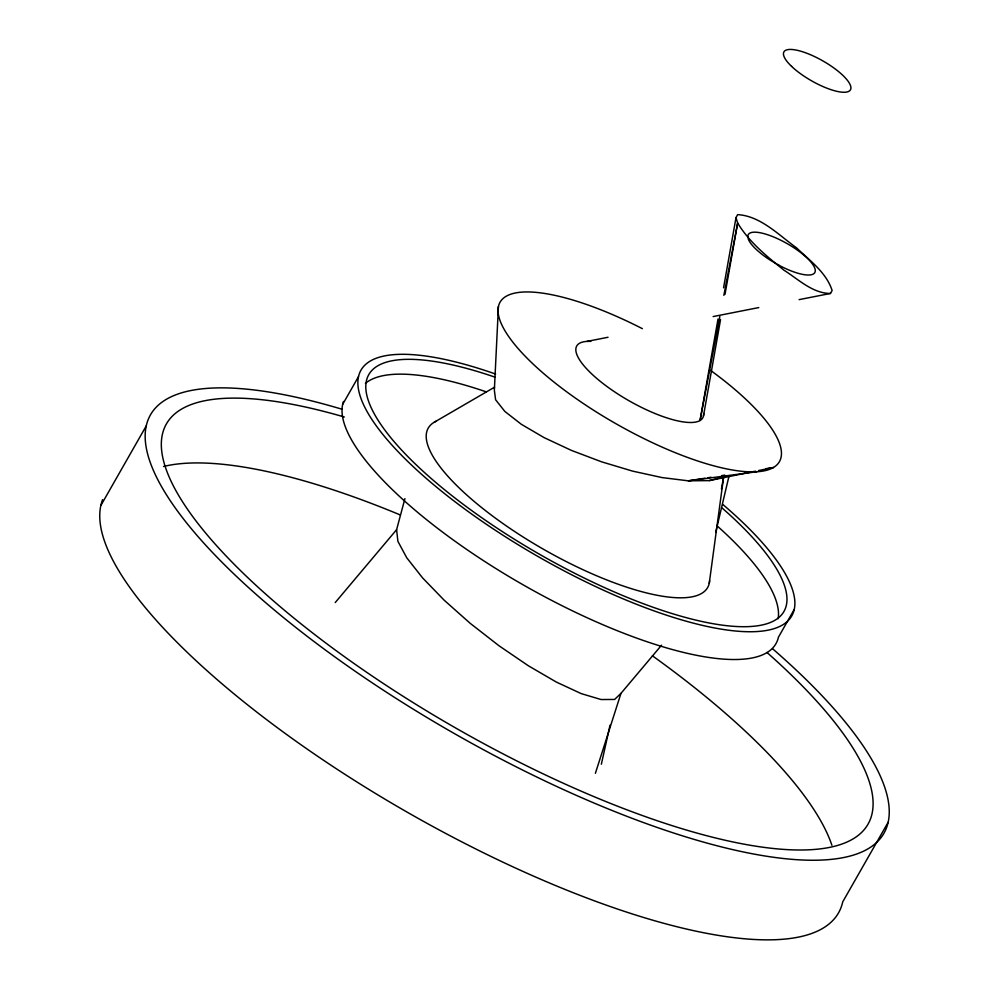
<?xml version="1.0" encoding="UTF-8"?>
<svg xmlns="http://www.w3.org/2000/svg" width="989" height="989" viewBox="0 0 989 989"><rect width="100%" height="100%" fill="white"/><g stroke="black" fill="none" stroke-linecap="round" stroke-linejoin="round"><path stroke-width="1.48" d="M498.431 306.429L494.352 390.198L495.6 399.754L504.81 411.399L521.339 424.306L544.086 437.62L571.481 450.428L601.671 461.851L632.577 471.11L662.123 477.588L688.27 480.827L709.249 480.605L749.563 472.383M709.249 583.325L723.627 476.958L721.438 489.11M718.026 319.051L700.039 420.523L719.844 316.492M723.565 287.799L736.014 217.58L737.658 214.625C760.652 215.998 778.615 235.023 796.516 247.819C809.645 260.527 826.359 272.432 832.12 290.506L830.476 293.461L799.112 299.63M703.476 415.961L720.561 319.484M725.011 294.339L737.646 223.02L736.014 217.58M723.861 295.39L737.646 223.02C749.168 242.107 766.883 256.448 784.054 270.257C798.346 279.269 812.674 293.486 830.476 293.461M601.349 764.237L610.015 725.221M715.665 532.453L729.017 476.055M661.567 645.174L620.968 693.363L614.626 699.446L601.065 699.532L581.211 693.61L556.424 682.113L528.398 665.795L499.025 645.78L470.319 623.429L444.246 600.274L422.563 577.873L406.751 557.784L397.899 541.342L396.601 529.684L404.934 498.604M595.39 773.311L620.968 693.363M100.841 505.515L146.261 425.888M342.651 404.402L358.5 376.624M794.266 609.409L778.43 637.188A247.992 74.163 29.7 0 1 539.5 593.944A247.992 74.163 29.7 0 1 343.492 401.472M888.159 822.218L842.739 901.832A422.204 126.258 29.7 0 1 434.616 827.472A422.204 126.258 29.7 0 1 102.596 499.655M335.222 602.561L396.601 529.684M434.233 422.241L494.587 387.169M709.249 480.605L722.18 477.328M752.542 471.778L755.534 471.172M758.514 470.554L773.447 467.513L765.845 468.699M587.009 341.403L608.05 337.261M713.143 316.567L758.773 307.579M704.996 478.206L688.27 480.827L756.721 471.778M708.037 477.736L711.079 477.254M721.735 475.598L724.776 475.116M772.545 648.71A422.204 126.258 29.7 0 1 758.625 854.916A422.204 126.258 29.7 0 1 209.717 549.525A422.204 126.258 29.7 0 1 342.206 409.285M766.932 652.431A403.883 120.782 29.7 0 1 745.879 844.495A403.883 120.782 29.7 0 1 223.984 553.741A403.883 120.782 29.7 0 1 344.308 416.987M163.531 466.499A403.883 120.782 29.7 0 1 400.038 514.849M652.431 655.818A403.883 120.782 29.7 0 1 831.91 845.298M703.636 413.476A72.531 21.684 29.7 0 1 618.743 394.562A72.531 21.684 29.7 0 1 590.792 341.39M709.62 580.679A160.836 48.102 29.7 0 1 539.364 546.88A160.836 48.102 29.7 0 1 436.396 421.116M722.835 504.477A247.992 74.163 29.7 0 1 714.417 627.928A247.992 74.163 29.7 0 1 387.96 440.55A247.992 74.163 29.7 0 1 495.625 374.065M710.51 370.343A160.836 48.102 29.7 0 1 730.241 469.602A160.836 48.102 29.7 0 1 505.997 332.465A160.836 48.102 29.7 0 1 642.38 328.669M365.436 383.373A238.979 71.468 29.7 0 1 486.328 391.879M717.124 525.888A238.979 71.468 29.7 0 1 778.145 618.731M722.193 508.086A238.979 71.468 29.7 0 1 707.147 622.588A238.979 71.468 29.7 0 1 395.106 442.812A238.979 71.468 29.7 0 1 494.784 377.069M778.961 265.262L770.344 260.206A38.299 11.448 29.7 0 1 748.364 239.251L747.882 235.629A38.299 11.448 29.7 0 1 784.116 241.946A38.299 11.448 29.7 0 1 815.183 271.579A38.299 11.448 29.7 0 1 778.961 265.262M791.571 66.374A38.299 11.448 29.7 0 0 849.019 91.223A38.299 11.448 29.7 0 0 810.968 54.939A38.299 11.448 29.7 0 0 791.571 66.374"/></g></svg>
